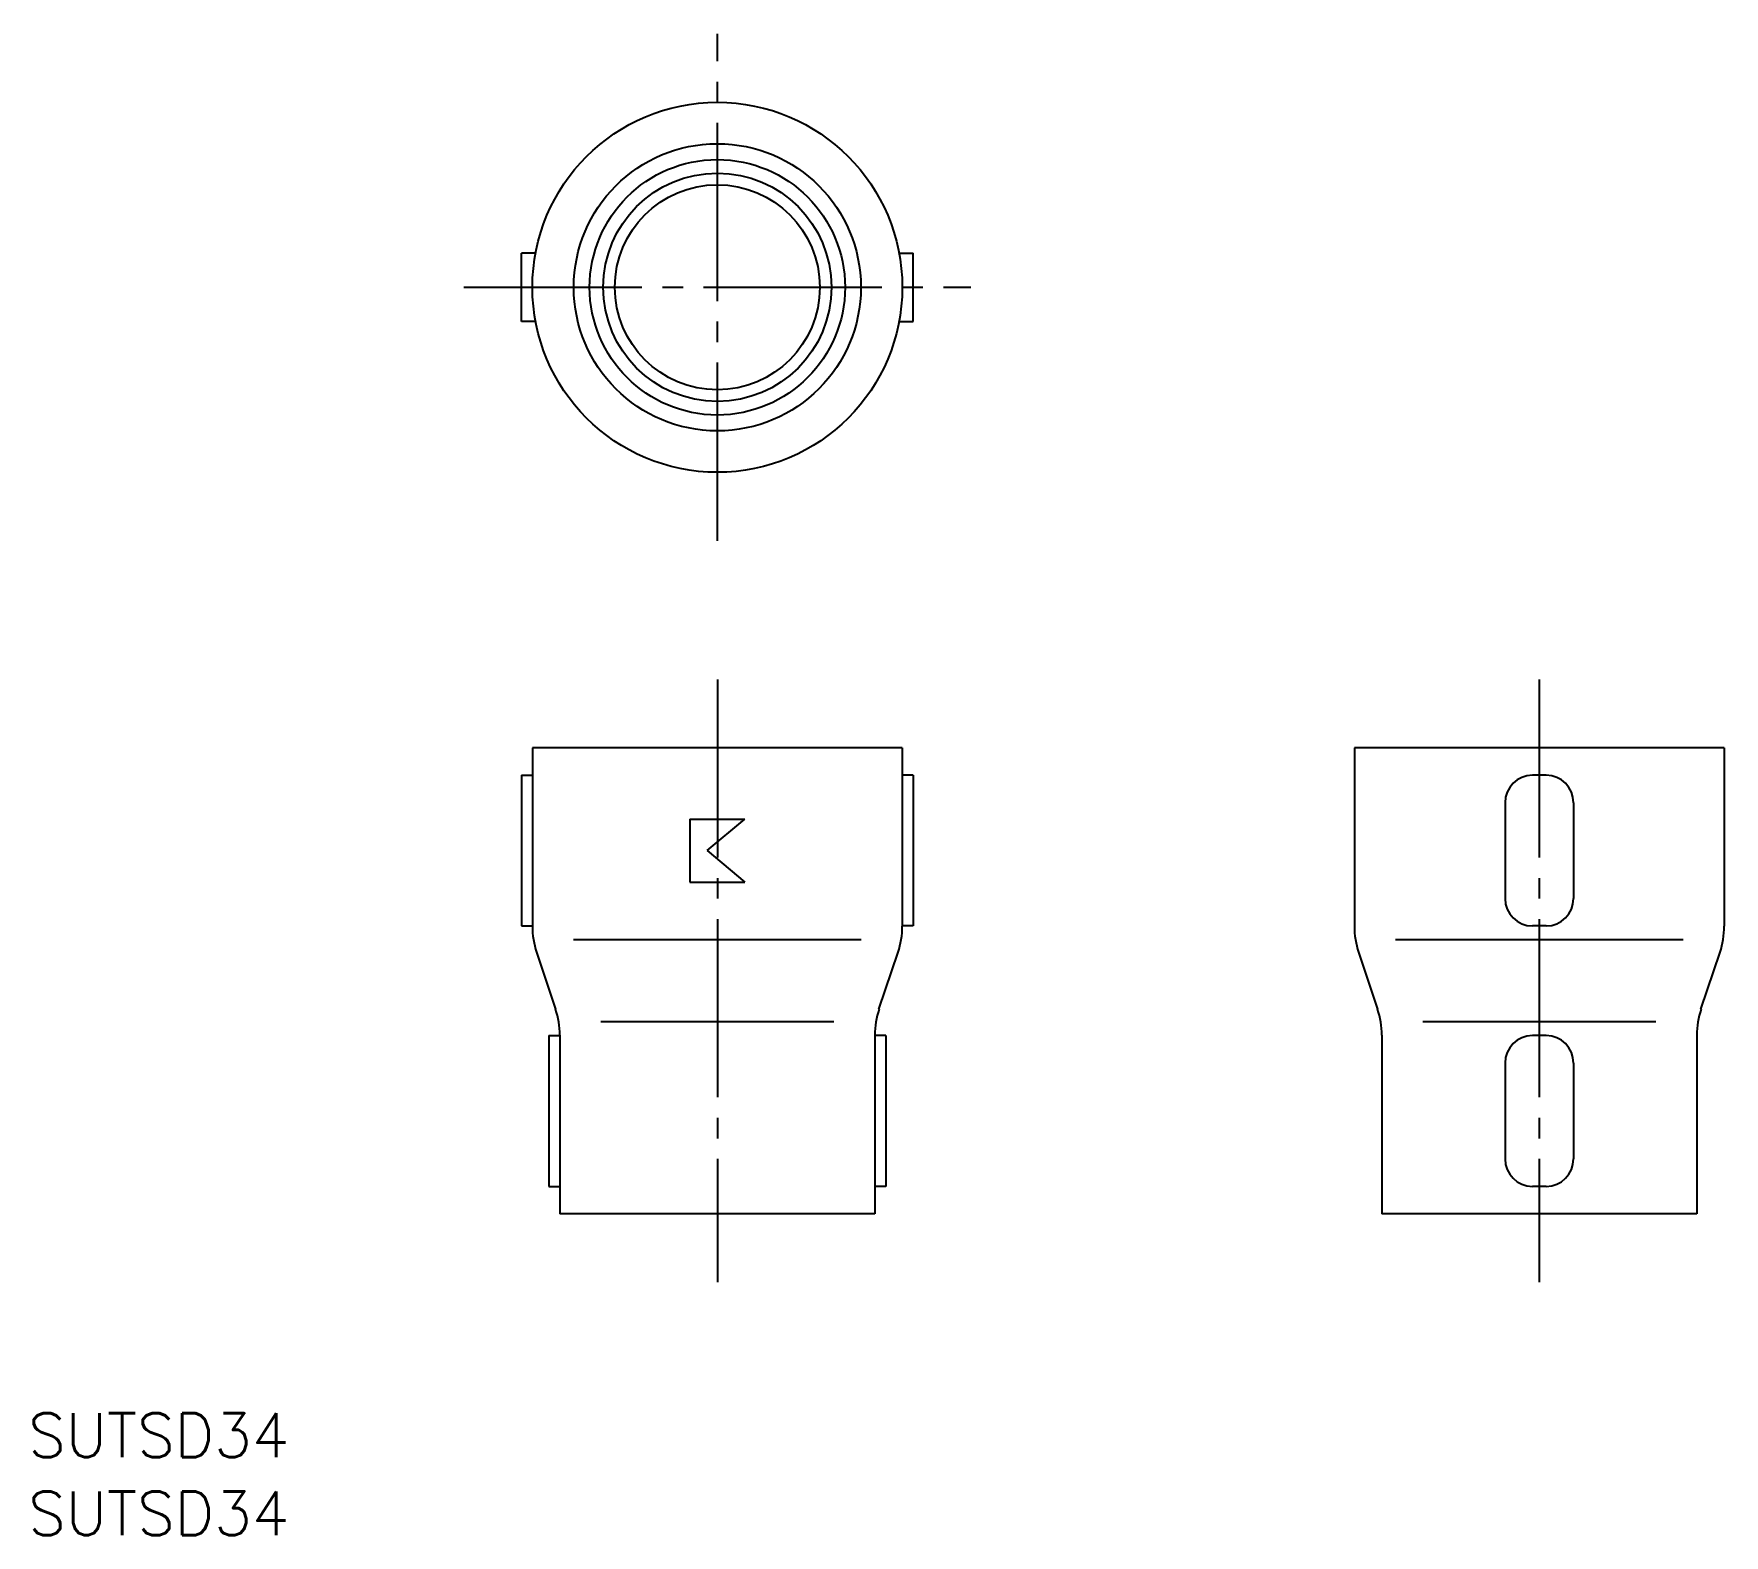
# Model space of a CAD drawing. Extents: x 46 to 169, y 134 to 244.
import ezdxf

# ---------------------------------------------------------------- set-up
doc = ezdxf.new("R2010")
doc.units = 0
doc.linetypes.add('CENTER', pattern=[17.5, 13, -1.5, 1.5, -1.5])
doc.layers.get('0').update_dxf_attribs({"linetype": 'CONTINUOUS'})
doc.layers.add('CENTER', color=1, linetype='CENTER')
doc.styles.get("Standard").update_dxf_attribs({"font": 'txt.shx', "bigfont": '@extfont2.shx'})

msp = doc.modelspace()

# ---------------------------------------------------------------- linework, layer by layer
at = {"color": 7, "linetype": 'CONTINUOUS'}
for p, q in [((82.55, 227.67), (81.52, 227.67)), ((81.52, 222.67), (81.52, 227.67)), ((109.08, 227.67), (110.12, 227.67)), ((110.12, 222.67), (110.12, 227.67)), ((82.55, 222.67), (81.52, 222.67)), ((109.08, 222.67), (110.12, 222.67)), ((109.32, 191.56), (82.32, 191.56)), ((82.32, 191.56), (82.32, 178.54)), ((109.32, 191.56), (109.32, 178.54)), ((169.32, 191.56), (142.32, 191.56)), ((142.32, 191.56), (142.32, 178.54)), ((169.32, 191.56), (169.32, 178.54)), ((81.52, 189.56), (82.32, 189.56)), ((81.52, 189.56), (81.52, 178.56)), ((110.12, 189.56), (109.32, 189.56)), ((110.12, 189.56), (110.12, 178.56)), ((156.32, 189.56), (155.32, 189.56)), ((153.32, 187.56), (153.32, 180.56)), ((158.32, 187.56), (158.32, 180.56)), ((93.82, 186.36), (93.82, 181.76)), ((93.82, 186.36), (97.82, 186.36)), ((95.07, 184.06), (97.82, 186.36)), ((95.07, 184.06), (97.82, 181.76)), ((93.82, 181.76), (97.82, 181.76)), ((81.52, 178.56), (82.32, 178.56)), ((110.12, 178.56), (109.32, 178.56)), ((156.32, 178.56), (155.32, 178.56)), ((82.62, 176.64), (84.01, 172.49)), ((106.32, 177.56), (85.32, 177.56)), ((107.62, 172.49), (109.01, 176.64)), ((142.62, 176.64), (144.01, 172.49)), ((166.32, 177.56), (145.32, 177.56)), ((167.62, 172.49), (169.01, 176.64)), ((104.32, 171.56), (87.32, 171.56)), ((164.32, 171.56), (147.32, 171.56)), ((83.52, 170.56), (84.32, 170.56)), ((83.52, 170.56), (83.52, 159.56)), ((84.32, 170.59), (84.32, 157.56)), ((107.32, 170.59), (107.32, 157.56)), ((108.12, 170.56), (107.32, 170.56)), ((108.12, 170.56), (108.12, 159.56)), ((144.32, 170.59), (144.32, 157.56)), ((156.32, 170.56), (155.32, 170.56)), ((167.32, 170.59), (167.32, 157.56)), ((153.32, 168.56), (153.32, 161.56)), ((158.32, 168.56), (158.32, 161.56)), ((83.52, 159.56), (84.32, 159.56)), ((108.12, 159.56), (107.32, 159.56)), ((156.32, 159.56), (155.32, 159.56)), ((107.32, 157.56), (84.32, 157.56)), ((167.32, 157.56), (144.32, 157.56))]:
    msp.add_line(p, q, dxfattribs=at)
for radius in [13.5, 10.48, 9.32, 8.33, 7.48]:
    msp.add_circle((95.82, 225.17), radius, dxfattribs=at)
for centre, radius, start, end in [((155.32, 187.56), 2, 90, 180), ((156.32, 187.56), 2, 360, 90), ((155.32, 180.56), 2, 180, 270), ((156.32, 180.56), 2, 270, 360), ((88.32, 178.54), 6, 180, 198.435), ((103.32, 178.54), 6, 341.565, 360), ((148.32, 178.54), 6, 180, 198.435), ((163.32, 178.54), 6, 341.565, 360), ((78.32, 170.59), 6, 360, 18.4349), ((113.32, 170.59), 6, 161.5651, 180), ((138.32, 170.59), 6, 360, 18.4349), ((173.32, 170.59), 6, 161.5651, 180), ((155.32, 168.56), 2, 90, 180), ((156.32, 168.56), 2, 360, 90), ((155.32, 161.56), 2, 180, 270), ((156.32, 161.56), 2, 270, 360)]:
    msp.add_arc(centre, radius, start, end, dxfattribs=at)
at = {"layer": 'CENTER', "color": 1, "linetype": 'CENTER'}
for p, q in [((95.82, 206.67), (95.82, 243.67)), ((77.32, 225.17), (114.32, 225.17)), ((95.82, 196.56), (95.82, 152.56)), ((155.82, 196.56), (155.82, 152.56))]:
    msp.add_line(p, q, dxfattribs=at)

# ---------------------------------------------------------------- texts
at = {"color": 7, "linetype": 'CONTINUOUS'}
for p in [(45.51, 139.8), (45.51, 134.1)]:
    msp.add_text('SUTSD34', height=3.2, dxfattribs=at).set_placement(p)

doc.saveas('drawing.dxf')
